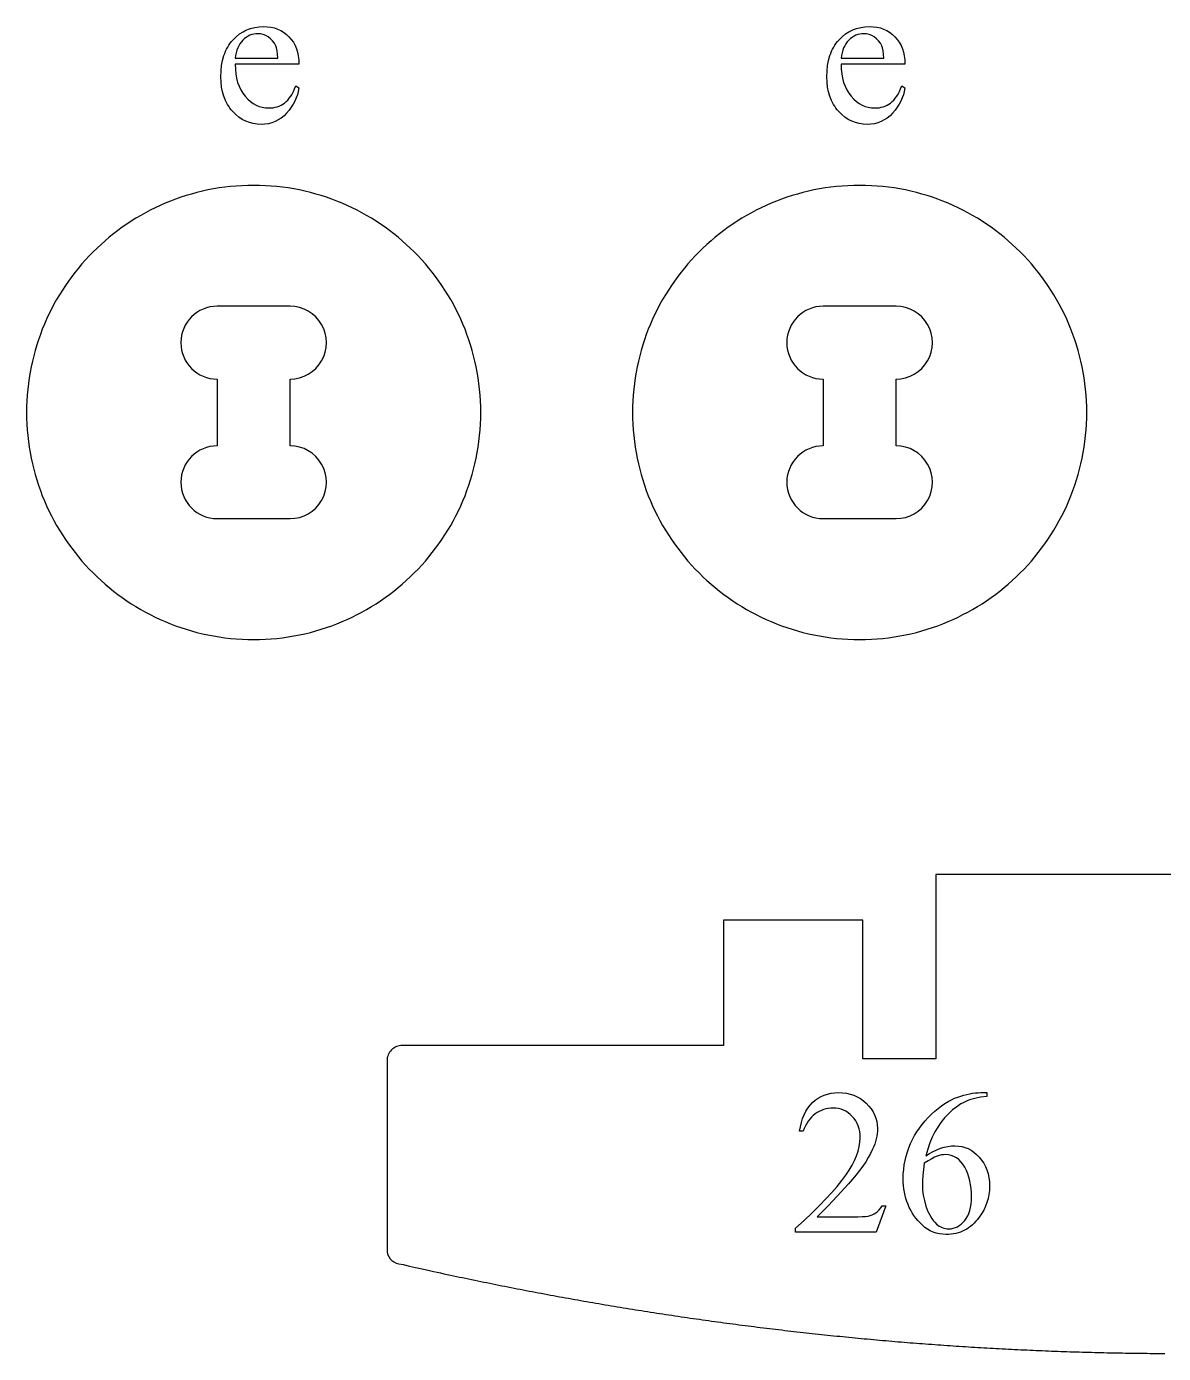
# Model space of a CAD drawing. Extents: x -27 to 581, y 232 to 579.
# Drawn here: x 373.4 to 421.3, y 523.5 to 579.5 of the extents above; entities that cross this region are included whole.
import ezdxf

# ---------------------------------------------------------------- set-up
doc = ezdxf.new("R2010")
doc.units = 0
doc.header["$MEASUREMENT"] = 0
doc.layers.get('0').update_dxf_attribs({"linetype": 'CONTINUOUS'})

msp = doc.modelspace()

# ---------------------------------------------------------------- linework, layer by layer
at = {"color": 5, "ltscale": 0.076801}
for p, q in [((384.499146, 567.690369), (381.427124, 567.690369)), ((381.427124, 558.730347), (384.499146, 558.730347))]:
    msp.add_line(p, q, dxfattribs=at)
at = {"color": 5, "ltscale": 0.0768}
for p, q in [((410.057465, 567.690369), (406.985474, 567.690369)), ((406.985474, 558.730347), (410.057465, 558.730347))]:
    msp.add_line(p, q, dxfattribs=at)
at = {"color": 5, "ltscale": 0.070399}
for p, q in [((381.427124, 564.618347), (381.427124, 561.802368)), ((384.499146, 561.802368), (384.499146, 564.618347)), ((406.985474, 564.618347), (406.985474, 561.802368)), ((410.057465, 561.802368), (410.057465, 564.618347))]:
    msp.add_line(p, q, dxfattribs=at)
at = {"color": 1}
msp.add_line((432.822083, 543.715698), (411.73468, 543.715698), dxfattribs=at)
at = {"color": 1, "ltscale": 0.194348}
msp.add_line((411.73468, 543.715698), (411.73468, 535.941772), dxfattribs=at)
at = {"color": 1, "ltscale": 0.147057}
msp.add_line((408.662689, 541.795715), (402.780426, 541.795715), dxfattribs=at)
at = {"color": 1, "ltscale": 0.132213}
msp.add_line((402.780426, 541.795715), (402.780426, 536.507202), dxfattribs=at)
at = {"color": 1, "ltscale": 0.146349}
msp.add_line((408.662689, 535.941772), (408.662689, 541.795715), dxfattribs=at)
at = {"color": 1, "ltscale": 0.338807}
msp.add_line((402.780426, 536.507202), (389.228149, 536.507202), dxfattribs=at)
at = {"color": 1, "ltscale": 0.198723}
msp.add_line((388.588135, 535.867188), (388.588135, 527.918274), dxfattribs=at)
at = {"color": 1, "ltscale": 0.0768}
msp.add_line((411.73468, 535.941772), (408.662689, 535.941772), dxfattribs=at)
at = {"color": 1, "ltscale": 0.004496}
msp.add_line((389.087982, 527.30127), (389.263367, 527.261475), dxfattribs=at)
at = {"color": 1, "ltscale": 0.007137}
msp.add_line((389.263367, 527.261475), (389.541809, 527.198486), dxfattribs=at)
at = {"color": 1, "ltscale": 0.006294}
msp.add_line((389.541809, 527.198486), (389.787445, 527.143311), dxfattribs=at)
at = {"color": 1, "ltscale": 0.00558}
msp.add_line((389.787445, 527.143311), (390.00528, 527.094666), dxfattribs=at)
at = {"color": 1, "ltscale": 0.004992}
msp.add_line((390.00528, 527.094666), (390.200226, 527.051392), dxfattribs=at)
at = {"color": 1, "ltscale": 0.004533}
msp.add_line((390.200226, 527.051392), (390.377289, 527.012329), dxfattribs=at)
at = {"color": 1, "ltscale": 0.0042}
msp.add_line((390.377289, 527.012329), (390.541412, 526.976379), dxfattribs=at)
at = {"color": 1, "ltscale": 0.00398}
msp.add_line((390.541412, 526.976379), (390.69693, 526.942383), dxfattribs=at)
at = {"color": 1, "ltscale": 0.003801}
msp.add_line((390.69693, 526.942383), (390.84549, 526.910095), dxfattribs=at)
at = {"color": 1, "ltscale": 0.003648}
msp.add_line((390.84549, 526.910095), (390.988098, 526.879211), dxfattribs=at)
at = {"color": 1, "ltscale": 0.00352}
msp.add_line((390.988098, 526.879211), (391.125732, 526.849487), dxfattribs=at)
at = {"color": 1, "ltscale": 0.003417}
msp.add_line((391.125732, 526.849487), (391.259399, 526.820862), dxfattribs=at)
at = {"color": 1, "ltscale": 0.003341}
msp.add_line((391.259399, 526.820862), (391.390076, 526.792908), dxfattribs=at)
at = {"color": 1, "ltscale": 0.00329}
msp.add_line((391.390076, 526.792908), (391.518799, 526.765564), dxfattribs=at)
at = {"color": 1, "ltscale": 0.003264}
msp.add_line((391.518799, 526.765564), (391.646515, 526.738525), dxfattribs=at)
at = {"color": 1, "ltscale": 0.003259}
for p, q in [((391.646515, 526.738525), (391.774078, 526.71167)), ((391.774078, 526.71167), (391.901672, 526.684875)), ((391.901672, 526.684875), (392.029266, 526.658203))]:
    msp.add_line(p, q, dxfattribs=at)
at = {"color": 1, "ltscale": 0.003258}
for p, q in [((392.029266, 526.658203), (392.15686, 526.631653)), ((392.15686, 526.631653), (392.284485, 526.605225)), ((392.284485, 526.605225), (392.412109, 526.578857)), ((392.539734, 526.552673), (392.667389, 526.52655))]:
    msp.add_line(p, q, dxfattribs=at)
at = {"color": 1, "ltscale": 0.003257}
for p, q in [((392.412109, 526.578857), (392.539734, 526.552673)), ((392.667389, 526.52655), (392.795044, 526.500488)), ((392.795044, 526.500488), (392.922729, 526.474609))]:
    msp.add_line(p, q, dxfattribs=at)
at = {"color": 1, "ltscale": 0.003256}
for p, q in [((392.922729, 526.474609), (393.050415, 526.448853)), ((393.050415, 526.448853), (393.178101, 526.423157)), ((393.178101, 526.423157), (393.305817, 526.397583)), ((393.305817, 526.397583), (393.433533, 526.372131)), ((393.433533, 526.372131), (393.561279, 526.346802)), ((393.688995, 526.321533), (393.816772, 526.296387)), ((419.866669, 523.52948), (419.996887, 523.527527)), ((420.127075, 523.525696), (420.257294, 523.523926)), ((420.257294, 523.523926), (420.387543, 523.522339)), ((420.387543, 523.522339), (420.517792, 523.520874))]:
    msp.add_line(p, q, dxfattribs=at)
at = {"color": 1, "ltscale": 0.003255}
for p, q in [((393.561279, 526.346802), (393.688995, 526.321533)), ((393.944519, 526.271362), (394.072296, 526.24646)), ((394.072296, 526.24646), (394.200104, 526.22168)), ((394.327881, 526.19696), (394.455719, 526.172363)), ((419.346008, 523.538513), (419.476166, 523.536072)), ((419.736481, 523.531555), (419.866669, 523.52948)), ((419.996887, 523.527527), (420.127075, 523.525696))]:
    msp.add_line(p, q, dxfattribs=at)
at = {"color": 1, "ltscale": 0.003254}
for p, q in [((393.816772, 526.296387), (393.944519, 526.271362)), ((394.200104, 526.22168), (394.327881, 526.19696)), ((419.085754, 523.543762), (419.215881, 523.541077)), ((419.215881, 523.541077), (419.346008, 523.538513)), ((419.476166, 523.536072), (419.606323, 523.533752)), ((419.606323, 523.533752), (419.736481, 523.531555)), ((420.517792, 523.520874), (420.647949, 523.51947))]:
    msp.add_line(p, q, dxfattribs=at)
at = {"color": 1, "ltscale": 0.003253}
for p, q in [((394.455719, 526.172363), (394.583527, 526.147888)), ((394.583527, 526.147888), (394.711365, 526.123535)), ((394.711365, 526.123535), (394.839203, 526.099243)), ((394.839203, 526.099243), (394.967072, 526.075134)), ((394.967072, 526.075134), (395.09494, 526.051086)), ((418.435333, 523.558838), (418.565399, 523.555603)), ((418.565399, 523.555603), (418.695465, 523.55249)), ((418.695465, 523.55249), (418.825562, 523.549438)), ((418.825562, 523.549438), (418.955658, 523.546509)), ((418.955658, 523.546509), (419.085754, 523.543762))]:
    msp.add_line(p, q, dxfattribs=at)
at = {"color": 1, "ltscale": 0.003252}
for p, q in [((395.09494, 526.051086), (395.222809, 526.027161)), ((395.222809, 526.027161), (395.350708, 526.003357)), ((395.350708, 526.003357), (395.478607, 525.979675)), ((395.478607, 525.979675), (395.606537, 525.956055)), ((417.785217, 523.576965), (417.915222, 523.57312)), ((418.045227, 523.569336), (418.175262, 523.565735)), ((418.175262, 523.565735), (418.305298, 523.562256)), ((418.305298, 523.562256), (418.435333, 523.558838))]:
    msp.add_line(p, q, dxfattribs=at)
at = {"color": 1, "ltscale": 0.003251}
for p, q in [((395.606537, 525.956055), (395.734467, 525.932617)), ((395.734467, 525.932617), (395.862396, 525.90918)), ((395.862396, 525.90918), (395.990356, 525.885986)), ((395.990356, 525.885986), (396.118317, 525.862793)), ((396.118317, 525.862793), (396.246307, 525.839783)), ((396.246307, 525.839783), (396.374298, 525.816833)), ((417.395294, 523.589233), (417.525269, 523.585022)), ((417.525269, 523.585022), (417.655243, 523.580933)), ((417.655243, 523.580933), (417.785217, 523.576965)), ((417.915222, 523.57312), (418.045227, 523.569336))]:
    msp.add_line(p, q, dxfattribs=at)
at = {"color": 1, "ltscale": 0.00325}
for p, q in [((396.374298, 525.816833), (396.502289, 525.794006)), ((396.502289, 525.794006), (396.63028, 525.771301)), ((396.63028, 525.771301), (396.758301, 525.748718)), ((396.758301, 525.748718), (396.886353, 525.726196)), ((396.886353, 525.726196), (397.014404, 525.703857)), ((416.356049, 523.627075), (416.485931, 523.621948)), ((416.615784, 523.616943), (416.745697, 523.612)), ((416.87558, 523.607239), (417.005493, 523.602539)), ((417.005493, 523.602539), (417.135406, 523.597961)), ((417.135406, 523.597961), (417.26535, 523.593567)), ((417.26535, 523.593567), (417.395294, 523.589233))]:
    msp.add_line(p, q, dxfattribs=at)
at = {"color": 1, "ltscale": 0.003249}
for p, q in [((397.014404, 525.703857), (397.142456, 525.68158)), ((397.142456, 525.68158), (397.270508, 525.659424)), ((397.270508, 525.659424), (397.39859, 525.63739)), ((397.39859, 525.63739), (397.526703, 525.615479)), ((397.654785, 525.593628), (397.782898, 525.571899)), ((397.782898, 525.571899), (397.911041, 525.550293)), ((415.836731, 523.648865), (415.966553, 523.64325)), ((416.226196, 523.632385), (416.356049, 523.627075)), ((416.485931, 523.621948), (416.615784, 523.616943)), ((416.745697, 523.612), (416.87558, 523.607239))]:
    msp.add_line(p, q, dxfattribs=at)
at = {"color": 1, "ltscale": 0.003248}
for p, q in [((397.526703, 525.615479), (397.654785, 525.593628)), ((397.911041, 525.550293), (398.039185, 525.528809)), ((398.039185, 525.528809), (398.167328, 525.507446)), ((398.295471, 525.486206), (398.423645, 525.465027)), ((398.423645, 525.465027), (398.551849, 525.44397)), ((398.551849, 525.44397), (398.680054, 525.423035)), ((415.187866, 523.678711), (415.317627, 523.672485)), ((415.317627, 523.672485), (415.447388, 523.666382)), ((415.577148, 523.660461), (415.70694, 523.654602)), ((415.70694, 523.654602), (415.836731, 523.648865)), ((415.966553, 523.64325), (416.096375, 523.637756)), ((416.096375, 523.637756), (416.226196, 523.632385))]:
    msp.add_line(p, q, dxfattribs=at)
at = {"color": 1, "ltscale": 0.003247}
for p, q in [((398.167328, 525.507446), (398.295471, 525.486206)), ((398.680054, 525.423035), (398.808258, 525.402222)), ((398.808258, 525.402222), (398.936462, 525.381531)), ((398.936462, 525.381531), (399.064697, 525.360962)), ((399.064697, 525.360962), (399.192963, 525.340454)), ((399.449463, 525.299805), (399.577759, 525.279663)), ((414.150299, 523.732544), (414.279968, 523.725403)), ((414.409607, 523.718384), (414.539307, 523.711487)), ((414.668976, 523.704651), (414.798676, 523.697998)), ((414.798676, 523.697998), (414.928406, 523.691467)), ((414.928406, 523.691467), (415.058136, 523.684998)), ((415.058136, 523.684998), (415.187866, 523.678711)), ((415.447388, 523.666382), (415.577148, 523.660461))]:
    msp.add_line(p, q, dxfattribs=at)
at = {"color": 1, "ltscale": 0.003246}
for p, q in [((399.192963, 525.340454), (399.321198, 525.320068)), ((399.321198, 525.320068), (399.449463, 525.299805)), ((399.577759, 525.279663), (399.706055, 525.259583)), ((399.706055, 525.259583), (399.834351, 525.239685)), ((399.834351, 525.239685), (399.962677, 525.219849)), ((399.962677, 525.219849), (400.091003, 525.200134)), ((400.21933, 525.180542), (400.347687, 525.161072)), ((400.732788, 525.103333), (400.861206, 525.08429)), ((413.243073, 523.785767), (413.37265, 523.777771)), ((413.502228, 523.769958), (413.631836, 523.762207)), ((413.761414, 523.754639), (413.891052, 523.747131)), ((414.02066, 523.739746), (414.150299, 523.732544)), ((414.279968, 523.725403), (414.409607, 523.718384)), ((414.539307, 523.711487), (414.668976, 523.704651))]:
    msp.add_line(p, q, dxfattribs=at)
at = {"color": 1, "ltscale": 0.003245}
for p, q in [((400.091003, 525.200134), (400.21933, 525.180542)), ((400.347687, 525.161072), (400.476044, 525.141724)), ((400.476044, 525.141724), (400.604401, 525.122437)), ((400.604401, 525.122437), (400.732788, 525.103333)), ((400.989594, 525.065369), (401.118042, 525.04657)), ((401.24646, 525.027832), (401.374908, 525.009277)), ((412.336456, 523.844666), (412.465942, 523.835876)), ((412.595428, 523.827271), (412.724945, 523.818726)), ((412.724945, 523.818726), (412.854462, 523.810303)), ((412.854462, 523.810303), (412.983978, 523.802002)), ((412.983978, 523.802002), (413.113525, 523.793823)), ((413.113525, 523.793823), (413.243073, 523.785767)), ((413.37265, 523.777771), (413.502228, 523.769958)), ((413.631836, 523.762207), (413.761414, 523.754639)), ((413.891052, 523.747131), (414.02066, 523.739746))]:
    msp.add_line(p, q, dxfattribs=at)
at = {"color": 1, "ltscale": 0.003244}
for p, q in [((400.861206, 525.08429), (400.989594, 525.065369)), ((401.118042, 525.04657), (401.24646, 525.027832)), ((401.374908, 525.009277), (401.503357, 524.990784)), ((401.503357, 524.990784), (401.631836, 524.972473)), ((401.631836, 524.972473), (401.760315, 524.954224)), ((401.760315, 524.954224), (401.888794, 524.936035)), ((401.888794, 524.936035), (402.017303, 524.91803)), ((402.017303, 524.91803), (402.145813, 524.900146)), ((402.145813, 524.900146), (402.274353, 524.882324)), ((402.274353, 524.882324), (402.402893, 524.864624)), ((402.531433, 524.847107), (402.660004, 524.829651)), ((402.660004, 524.829651), (402.788574, 524.812256)), ((402.788574, 524.812256), (402.917175, 524.795044)), ((411.042328, 523.93866), (411.171692, 523.928772)), ((411.301056, 523.918945), (411.43045, 523.909241)), ((411.43045, 523.909241), (411.559845, 523.899658)), ((411.68924, 523.890198), (411.818665, 523.880859)), ((411.818665, 523.880859), (411.94809, 523.871643)), ((411.94809, 523.871643), (412.077545, 523.862549)), ((412.077545, 523.862549), (412.207001, 523.853516)), ((412.207001, 523.853516), (412.336456, 523.844666)), ((412.465942, 523.835876), (412.595428, 523.827271))]:
    msp.add_line(p, q, dxfattribs=at)
at = {"color": 1, "ltscale": 0.003243}
for p, q in [((402.402893, 524.864624), (402.531433, 524.847107)), ((402.917175, 524.795044), (403.045776, 524.777954)), ((403.045776, 524.777954), (403.174377, 524.760925)), ((403.174377, 524.760925), (403.303009, 524.744019)), ((403.303009, 524.744019), (403.431641, 524.727234)), ((403.431641, 524.727234), (403.560272, 524.710571)), ((403.560272, 524.710571), (403.688934, 524.694031)), ((403.688934, 524.694031), (403.817627, 524.677612)), ((403.946289, 524.661255), (404.074982, 524.64502)), ((404.074982, 524.64502), (404.203705, 524.628906)), ((404.203705, 524.628906), (404.332428, 524.612915)), ((404.718628, 524.565674), (404.847412, 524.55011)), ((404.847412, 524.55011), (404.976196, 524.534668)), ((405.362579, 524.489136), (405.491425, 524.474121)), ((406.006836, 524.415405), (406.135742, 524.401001)), ((407.296234, 524.27655), (407.425262, 524.263306)), ((408.070465, 524.19873), (408.199554, 524.186157)), ((408.457733, 524.161377), (408.586853, 524.149109)), ((408.715973, 524.137024), (408.845123, 524.125)), ((409.103424, 524.101379), (409.232605, 524.089722)), ((409.361786, 524.078186), (409.490997, 524.066772)), ((409.490997, 524.066772), (409.620209, 524.05542)), ((409.74942, 524.04425), (409.878662, 524.033203)), ((409.878662, 524.033203), (410.007904, 524.022217)), ((410.007904, 524.022217), (410.137177, 524.011353)), ((410.137177, 524.011353), (410.266449, 524.00061)), ((410.266449, 524.00061), (410.395721, 523.990051)), ((410.395721, 523.990051), (410.525024, 523.979492)), ((410.525024, 523.979492), (410.654327, 523.969116)), ((410.654327, 523.969116), (410.783661, 523.958862)), ((410.783661, 523.958862), (410.912994, 523.94873)), ((410.912994, 523.94873), (411.042328, 523.93866)), ((411.171692, 523.928772), (411.301056, 523.918945)), ((411.559845, 523.899658), (411.68924, 523.890198))]:
    msp.add_line(p, q, dxfattribs=at)
at = {"color": 1, "ltscale": 0.003242}
for p, q in [((403.817627, 524.677612), (403.946289, 524.661255)), ((404.332428, 524.612915), (404.461151, 524.597046)), ((404.461151, 524.597046), (404.589874, 524.581299)), ((404.589874, 524.581299), (404.718628, 524.565674)), ((404.976196, 524.534668), (405.10498, 524.519409)), ((405.10498, 524.519409), (405.233765, 524.504211)), ((405.233765, 524.504211), (405.362579, 524.489136)), ((405.491425, 524.474121), (405.62027, 524.45929)), ((405.62027, 524.45929), (405.749115, 524.44458)), ((405.749115, 524.44458), (405.87796, 524.429932)), ((405.87796, 524.429932), (406.006836, 524.415405)), ((406.135742, 524.401001), (406.264618, 524.386719)), ((406.264618, 524.386719), (406.393524, 524.372559)), ((406.393524, 524.372559), (406.522461, 524.358521)), ((406.522461, 524.358521), (406.651398, 524.344543)), ((406.651398, 524.344543), (406.780334, 524.33075)), ((406.780334, 524.33075), (406.909302, 524.317017)), ((406.909302, 524.317017), (407.038269, 524.303406)), ((407.038269, 524.303406), (407.167236, 524.289917)), ((407.167236, 524.289917), (407.296234, 524.27655)), ((407.425262, 524.263306), (407.55426, 524.250122)), ((407.55426, 524.250122), (407.683289, 524.237122)), ((407.683289, 524.237122), (407.812347, 524.224243)), ((407.812347, 524.224243), (407.941406, 524.211426)), ((407.941406, 524.211426), (408.070465, 524.19873)), ((408.199554, 524.186157), (408.328644, 524.173706)), ((408.328644, 524.173706), (408.457733, 524.161377)), ((408.586853, 524.149109), (408.715973, 524.137024)), ((408.845123, 524.125), (408.974274, 524.113159)), ((408.974274, 524.113159), (409.103424, 524.101379)), ((409.232605, 524.089722), (409.361786, 524.078186)), ((409.620209, 524.05542), (409.74942, 524.04425))]:
    msp.add_line(p, q, dxfattribs=at)
at = {"color": 1, "ltscale": 0.003238}
msp.add_line((420.647949, 523.51947), (420.777466, 523.51825), dxfattribs=at)
at = {"color": 1, "ltscale": 0.003208}
msp.add_line((420.777466, 523.51825), (420.905762, 523.51709), dxfattribs=at)
at = {"color": 1, "ltscale": 0.003159}
msp.add_line((420.905762, 523.51709), (421.032135, 523.516113), dxfattribs=at)
at = {"color": 1, "ltscale": 0.003096}
msp.add_line((421.032135, 523.516113), (421.155975, 523.515198), dxfattribs=at)
at = {"color": 1, "ltscale": 0.003017}
msp.add_line((421.155975, 523.515198), (421.276672, 523.514465), dxfattribs=at)
at = {"color": 1, "ltscale": 0.002923}
msp.add_line((421.276672, 523.514465), (421.393585, 523.513794), dxfattribs=at)
at = {"color": 18}
for points in [[(382.184387, 577.905762), (382.190033, 577.694946), (382.209076, 577.49585), (382.241516, 577.308411), (382.287384, 577.13269), (382.346649, 576.968567), (382.419342, 576.816162), (382.505432, 576.675476), (382.604919, 576.546448), (382.71344, 576.430969), (382.826599, 576.330872), (382.944397, 576.246216), (383.066864, 576.17688), (383.19397, 576.123047), (383.325714, 576.084534), (383.462097, 576.061401), (383.603149, 576.053711), (383.697144, 576.057007), (383.788055, 576.066895), (383.875824, 576.083252), (383.96048, 576.106262), (384.042023, 576.135864), (384.120453, 576.171997), (384.19574, 576.214722), (384.267914, 576.263977), (384.337097, 576.321228), (384.403442, 576.387817), (384.466949, 576.463806), (384.527557, 576.549133), (384.585327, 576.643799), (384.640259, 576.747803), (384.692322, 576.861206), (384.741547, 576.984009), (384.87323, 576.899048), (384.845612, 576.755188), (384.807404, 576.614563), (384.758545, 576.477173), (384.699066, 576.343079), (384.628967, 576.21228), (384.548279, 576.084656), (384.45694, 575.960327), (384.355011, 575.839233), (384.244354, 575.727173), (384.126953, 575.630127), (384.002777, 575.547974), (383.871826, 575.480835), (383.7341, 575.428528), (383.5896, 575.391174), (383.438354, 575.368774), (383.280304, 575.361328), (383.108246, 575.369873), (382.942474, 575.395447), (382.78302, 575.43811), (382.629852, 575.497803), (382.483032, 575.574585), (382.342468, 575.668335), (382.208252, 575.779236), (382.080322, 575.907166), (382.019867, 575.976868), (381.963318, 576.0495), (381.910675, 576.125061), (381.861938, 576.203613), (381.817108, 576.285034), (381.776154, 576.369385), (381.705963, 576.546997), (381.651367, 576.736328), (381.612396, 576.937378), (381.588989, 577.150208), (381.581207, 577.374756), (381.589203, 577.617432), (381.61319, 577.846436), (381.653168, 578.061646), (381.709167, 578.263062), (381.743164, 578.358704), (381.781128, 578.450806), (381.82312, 578.539551), (381.86911, 578.624817), (381.919098, 578.706665), (381.973083, 578.785095), (382.031067, 578.860046), (382.093048, 578.93158), (382.225098, 579.0625), (382.365295, 579.175964), (382.513672, 579.271973), (382.590942, 579.313477), (382.670227, 579.350525), (382.751556, 579.38324), (382.83493, 579.411621), (383.007782, 579.455261), (383.188812, 579.481445), (383.378021, 579.490173), (383.537903, 579.483459), (383.690491, 579.463257), (383.835785, 579.429565), (383.973755, 579.382385), (384.104431, 579.321777), (384.227844, 579.247681), (384.343903, 579.160095), (384.452698, 579.059021), (384.55127, 578.946716), (384.636688, 578.825256), (384.708954, 578.694763), (384.768097, 578.555115), (384.814087, 578.406433), (384.846954, 578.248657), (384.866669, 578.081726), (384.87323, 577.905762)], [(407.742737, 577.905762), (407.748352, 577.694946), (407.767426, 577.49585), (407.799866, 577.308411), (407.845734, 577.13269), (407.904999, 576.968567), (407.977692, 576.816162), (408.063751, 576.675476), (408.163269, 576.546448), (408.27179, 576.430969), (408.384949, 576.330872), (408.502747, 576.246216), (408.625214, 576.17688), (408.752319, 576.123047), (408.884064, 576.084534), (409.020447, 576.061401), (409.161499, 576.053711), (409.255493, 576.057007), (409.346405, 576.066895), (409.434174, 576.083252), (409.518829, 576.106262), (409.600372, 576.135864), (409.678802, 576.171997), (409.754089, 576.214722), (409.826263, 576.263977), (409.895447, 576.321228), (409.961792, 576.387817), (410.025269, 576.463806), (410.085907, 576.549133), (410.143677, 576.643799), (410.198608, 576.747803), (410.250671, 576.861206), (410.299896, 576.984009), (410.43158, 576.899048), (410.403961, 576.755188), (410.365723, 576.614563), (410.316895, 576.477173), (410.257416, 576.343079), (410.187317, 576.21228), (410.106628, 576.084656), (410.015289, 575.960327), (409.91333, 575.839233), (409.802704, 575.727173), (409.685303, 575.630127), (409.561096, 575.547974), (409.430145, 575.480835), (409.29245, 575.428528), (409.147949, 575.391174), (408.996674, 575.368774), (408.838654, 575.361328), (408.666595, 575.369873), (408.500824, 575.395447), (408.34137, 575.43811), (408.188202, 575.497803), (408.041351, 575.574585), (407.900818, 575.668335), (407.766571, 575.779236), (407.638641, 575.907166), (407.578217, 575.976868), (407.521667, 576.0495), (407.469025, 576.125061), (407.420288, 576.203613), (407.375458, 576.285034), (407.334503, 576.369385), (407.264313, 576.546997), (407.209717, 576.736328), (407.170746, 576.937378), (407.147339, 577.150208), (407.139526, 577.374756), (407.147552, 577.617432), (407.171539, 577.846436), (407.211517, 578.061646), (407.267517, 578.263062), (407.301483, 578.358704), (407.339478, 578.450806), (407.38147, 578.539551), (407.42746, 578.624817), (407.477448, 578.706665), (407.531433, 578.785095), (407.589417, 578.860046), (407.651398, 578.93158), (407.783447, 579.0625), (407.923645, 579.175964), (408.072021, 579.271973), (408.149292, 579.313477), (408.228577, 579.350525), (408.309906, 579.38324), (408.39328, 579.411621), (408.566132, 579.455261), (408.747162, 579.481445), (408.93634, 579.490173), (409.096252, 579.483459), (409.24884, 579.463257), (409.394135, 579.429565), (409.532104, 579.382385), (409.662781, 579.321777), (409.786163, 579.247681), (409.902252, 579.160095), (410.011047, 579.059021), (410.109619, 578.946716), (410.195038, 578.825256), (410.267303, 578.694763), (410.326447, 578.555115), (410.372437, 578.406433), (410.405304, 578.248657), (410.425018, 578.081726), (410.43158, 577.905762)], [(382.184387, 578.1521), (383.985443, 578.1521), (383.971893, 578.325195), (383.952515, 578.470703), (383.927307, 578.588623), (383.89624, 578.678833), (383.836639, 578.791382), (383.764038, 578.891235), (383.678406, 578.978333), (383.579773, 579.052673), (383.47345, 579.112122), (383.364746, 579.154602), (383.253632, 579.180054), (383.140137, 579.188599), (383.053162, 579.184326), (382.968506, 579.171448), (382.886169, 579.150024), (382.806152, 579.120117), (382.728455, 579.081543), (382.653107, 579.034485), (382.580048, 578.978821), (382.509338, 578.914612), (382.44339, 578.842773), (382.384705, 578.764221), (382.333221, 578.678955), (382.288971, 578.586975), (382.251984, 578.488342), (382.222198, 578.382935), (382.199677, 578.270874)], [(407.742737, 578.1521), (409.543793, 578.1521), (409.530243, 578.325195), (409.510864, 578.470703), (409.485657, 578.588623), (409.45459, 578.678833), (409.394989, 578.791382), (409.322357, 578.891235), (409.236755, 578.978333), (409.138123, 579.052673), (409.031799, 579.112122), (408.923065, 579.154602), (408.811981, 579.180054), (408.698486, 579.188599), (408.611511, 579.184326), (408.526855, 579.171448), (408.444519, 579.150024), (408.364502, 579.120117), (408.286804, 579.081543), (408.211456, 579.034485), (408.138397, 578.978821), (408.067688, 578.914612), (408.00174, 578.842773), (407.943024, 578.764221), (407.891571, 578.678955), (407.847321, 578.586975), (407.810333, 578.488342), (407.780548, 578.382935), (407.758026, 578.270874)], [(409.624207, 529.745483), (409.220673, 528.636841), (405.822449, 528.636841), (405.822449, 528.793945), (406.183441, 529.128052), (406.516693, 529.446533), (406.822205, 529.749329), (407.099945, 530.036438), (407.349976, 530.307922), (407.572266, 530.563721), (407.766785, 530.803833), (407.933594, 531.02832), (408.076935, 531.242615), (408.201202, 531.452271), (408.306335, 531.657349), (408.392334, 531.857666), (408.459259, 532.053406), (408.50705, 532.244507), (408.535706, 532.430908), (408.545258, 532.612732), (408.540009, 532.746704), (408.524292, 532.874512), (408.498077, 532.996216), (408.461365, 533.111816), (408.414185, 533.221375), (408.356506, 533.324768), (408.28833, 533.422058), (408.209686, 533.513245), (408.123749, 533.595886), (408.033661, 533.66748), (407.939484, 533.728088), (407.841187, 533.77771), (407.73877, 533.816284), (407.632263, 533.843811), (407.521606, 533.860352), (407.40686, 533.865845), (407.302032, 533.861938), (407.199921, 533.850281), (407.100525, 533.830872), (407.003845, 533.803711), (406.909912, 533.768799), (406.818665, 533.726074), (406.730164, 533.675598), (406.644379, 533.61731), (406.562714, 533.551575), (406.486542, 533.478638), (406.415894, 533.398438), (406.350739, 533.310974), (406.291107, 533.216309), (406.237, 533.11438), (406.188385, 533.005249), (406.145264, 532.888855), (405.988098, 532.888855), (406.019867, 533.07959), (406.062042, 533.258911), (406.114624, 533.42688), (406.177643, 533.583374), (406.251099, 533.728455), (406.334961, 533.862122), (406.42923, 533.984375), (406.533936, 534.095215), (406.647278, 534.193787), (406.767426, 534.279175), (406.89444, 534.35144), (407.02829, 534.410645), (407.168945, 534.456604), (407.316467, 534.489441), (407.470795, 534.509155), (407.631989, 534.515747), (407.803589, 534.508728), (407.967957, 534.48761), (408.125092, 534.452393), (408.274994, 534.403198), (408.417664, 534.339844), (408.553101, 534.262451), (408.681305, 534.171021), (408.802246, 534.065491), (408.912262, 533.950378), (409.007599, 533.830261), (409.088287, 533.705078), (409.154297, 533.574829), (409.205627, 533.439575), (409.24231, 533.299316), (409.264313, 533.153931), (409.271637, 533.00354), (409.268463, 532.894165), (409.258881, 532.78479), (409.24295, 532.675415), (409.220673, 532.56604), (409.191986, 532.456604), (409.156952, 532.347229), (409.11554, 532.237854), (409.067749, 532.128479), (408.983063, 531.9552), (408.886139, 531.779358), (408.777039, 531.601013), (408.655701, 531.420166), (408.522156, 531.236816), (408.376404, 531.050903), (408.218445, 530.862427), (408.048279, 530.671509), (407.569061, 530.151123), (407.189148, 529.745483), (406.908539, 529.454468), (406.727203, 529.278198), (408.230927, 529.278198), (408.443176, 529.280334), (408.621185, 529.286743), (408.764954, 529.297363), (408.874481, 529.312195), (408.9646, 529.333557), (409.050232, 529.363708), (409.131317, 529.402588), (409.207916, 529.450256), (409.279877, 529.507751), (409.347046, 529.576111), (409.409424, 529.655334), (409.467041, 529.745483)], [(413.884735, 534.515747), (413.884735, 534.358582), (413.617249, 534.323914), (413.375519, 534.275208), (413.264313, 534.245605), (413.159546, 534.212402), (413.061218, 534.175781), (412.96933, 534.135559), (412.880798, 534.090881), (412.792511, 534.040649), (412.61676, 533.923706), (412.442078, 533.784729), (412.268463, 533.623718), (412.102783, 533.446777), (411.951996, 533.26001), (411.816071, 533.063416), (411.695007, 532.856995), (411.586029, 532.635681), (411.486328, 532.394531), (411.395935, 532.133423), (411.314819, 531.852417), (411.467804, 531.950928), (411.620941, 532.036377), (411.77417, 532.108643), (411.927582, 532.167786), (412.081085, 532.213745), (412.234741, 532.246643), (412.388519, 532.266357), (412.542419, 532.272888), (412.687592, 532.265503), (412.82782, 532.243164), (412.963165, 532.205994), (413.093597, 532.153992), (413.219086, 532.087036), (413.339691, 532.00531), (413.455383, 531.908691), (413.566162, 531.79718), (413.667694, 531.67395), (413.755707, 531.542297), (413.83017, 531.4021), (413.891113, 531.253418), (413.938507, 531.096252), (413.972351, 530.930603), (413.992645, 530.75647), (413.99942, 530.573792), (413.992584, 530.395264), (413.972076, 530.220703), (413.937897, 530.05011), (413.890045, 529.883545), (413.828522, 529.720947), (413.753326, 529.562256), (413.664459, 529.407654), (413.56189, 529.256958), (413.49472, 529.169556), (413.424927, 529.087769), (413.352448, 529.011597), (413.277313, 528.94104), (413.199524, 528.87616), (413.11908, 528.816956), (413.03598, 528.763306), (412.950226, 528.715393), (412.861816, 528.673096), (412.770752, 528.636414), (412.677032, 528.605347), (412.580658, 528.579956), (412.481628, 528.560242), (412.379944, 528.546143), (412.275635, 528.537659), (412.16864, 528.534851), (412.023804, 528.540955), (411.884552, 528.559265), (411.750885, 528.589844), (411.622803, 528.632568), (411.500275, 528.6875), (411.383331, 528.7547), (411.271942, 528.834045), (411.166138, 528.925659), (411.06842, 529.022461), (410.97699, 529.122803), (410.891876, 529.226624), (410.813049, 529.333984), (410.74054, 529.444824), (410.674347, 529.559204), (410.614441, 529.677124), (410.560852, 529.798584), (410.51355, 529.923523), (410.472565, 530.052002), (410.437897, 530.18396), (410.409515, 530.319458), (410.387451, 530.458496), (410.371674, 530.601013), (410.362213, 530.74707), (410.35907, 530.896606), (410.363922, 531.088684), (410.378448, 531.278381), (410.402679, 531.465698), (410.436584, 531.650635), (410.480194, 531.83313), (410.533508, 532.013245), (410.596497, 532.19104), (410.669159, 532.366333), (410.750824, 532.538086), (410.84079, 532.704834), (410.939056, 532.866699), (411.045624, 533.023682), (411.160461, 533.175781), (411.28363, 533.322876), (411.41507, 533.465149), (411.55481, 533.602478), (411.697968, 533.731812), (411.839569, 533.850159), (411.979645, 533.95752), (412.118195, 534.053833), (412.255219, 534.139099), (412.390717, 534.213379), (412.524689, 534.276611), (412.657135, 534.328857), (412.787689, 534.372681), (412.915985, 534.410645), (413.042023, 534.442749), (413.165802, 534.468994), (413.287323, 534.489441), (413.406586, 534.504028), (413.523621, 534.512817), (413.638367, 534.515747)], [(411.242615, 531.542297), (411.209167, 531.269348), (411.185272, 531.024048), (411.170929, 530.806396), (411.166138, 530.616272), (411.175568, 530.40802), (411.203857, 530.190979), (411.250977, 529.965149), (411.316956, 529.730591), (411.356934, 529.614258), (411.40152, 529.504028), (411.450653, 529.399963), (411.504395, 529.302124), (411.562683, 529.210449), (411.62558, 529.124878), (411.693054, 529.045532), (411.765076, 528.972412), (411.820709, 528.925598), (411.879242, 528.88501), (411.940704, 528.850708), (412.005096, 528.822632), (412.072388, 528.800781), (412.142609, 528.785217), (412.215759, 528.775879), (412.291809, 528.772705), (412.382965, 528.778198), (412.47168, 528.794495), (412.557922, 528.821716), (412.641724, 528.859802), (412.723053, 528.908813), (412.801941, 528.968628), (412.878387, 529.039429), (412.952332, 529.121033), (413.020538, 529.212769), (413.079651, 529.313782), (413.129669, 529.424072), (413.170563, 529.543701), (413.202393, 529.672607), (413.225128, 529.810791), (413.23877, 529.958252), (413.243317, 530.115051), (413.2388, 530.293579), (413.225281, 530.466003), (413.202698, 530.632324), (413.171112, 530.792542), (413.130493, 530.946655), (413.080841, 531.094666), (413.022156, 531.236572), (412.954468, 531.372375), (412.878479, 531.496826), (412.794922, 531.604675), (412.703796, 531.695923), (412.605103, 531.77063), (412.49884, 531.828674), (412.38501, 531.870178), (412.263611, 531.89502), (412.134644, 531.90332), (412.05249, 531.899109), (411.967377, 531.886353), (411.879395, 531.865112), (411.788452, 531.835388), (411.685059, 531.791565), (411.559601, 531.728149), (411.41214, 531.64502)]]:
    msp.add_lwpolyline(points, close=True, dxfattribs=at)
at = {"color": 1}
for points in [[(392.542297, 563.209717), (392.539185, 563.456787), (392.529816, 563.702271), (392.514343, 563.946167), (392.492798, 564.188416), (392.465271, 564.428894), (392.431824, 564.667542), (392.392517, 564.904297), (392.347473, 565.139038), (392.296753, 565.371704), (392.240417, 565.602295), (392.178558, 565.830627), (392.111206, 566.056702), (392.038513, 566.280396), (391.96048, 566.501709), (391.877228, 566.720459), (391.788818, 566.936646), (391.695343, 567.150146), (391.596832, 567.360901), (391.493408, 567.568848), (391.385162, 567.773926), (391.272095, 567.976013), (391.154327, 568.17511), (391.031952, 568.371033), (390.905029, 568.563782), (390.773621, 568.753296), (390.637817, 568.939453), (390.497681, 569.122192), (390.353302, 569.301392), (390.204742, 569.477051), (390.052094, 569.649048), (389.895416, 569.817383), (389.734802, 569.981873), (389.570313, 570.142517), (389.402039, 570.299194), (389.230042, 570.451904), (389.054382, 570.600464), (388.875183, 570.744812), (388.692474, 570.884949), (388.506348, 571.020752), (388.316864, 571.152222), (388.124146, 571.279175), (387.928223, 571.40155), (387.729187, 571.519287), (387.5271, 571.632324), (387.322052, 571.740601), (387.114136, 571.844055), (386.903381, 571.942566), (386.689911, 572.036011), (386.473785, 572.124451), (386.255035, 572.207703), (386.033813, 572.285706), (385.81015, 572.358459), (385.584106, 572.425781), (385.355804, 572.487671), (385.125305, 572.544006), (384.892639, 572.594727), (384.657928, 572.639771), (384.421234, 572.679077), (384.182648, 572.712524), (383.94223, 572.740051), (383.700073, 572.761597), (383.456207, 572.7771), (383.210754, 572.786377), (382.963776, 572.789551), (382.716736, 572.786377), (382.471222, 572.7771), (382.227295, 572.761597), (381.985077, 572.740051), (381.744598, 572.712524), (381.505951, 572.679077), (381.269226, 572.639771), (381.034485, 572.594727), (380.801788, 572.544006), (380.571228, 572.487671), (380.342865, 572.425781), (380.116791, 572.358459), (379.893097, 572.285706), (379.671814, 572.207703), (379.453064, 572.124451), (379.236877, 572.036011), (379.023376, 571.942566), (378.812592, 571.844055), (378.604645, 571.740601), (378.399567, 571.632324), (378.197479, 571.519287), (377.998413, 571.40155), (377.80246, 571.279175), (377.609711, 571.152222), (377.420227, 571.020752), (377.23407, 570.884949), (377.051331, 570.744812), (376.872101, 570.600464), (376.696442, 570.451904), (376.524414, 570.299194), (376.35611, 570.142517), (376.19162, 569.981873), (376.030975, 569.817383), (375.874298, 569.649048), (375.721619, 569.477051), (375.573059, 569.301392), (375.42868, 569.122192), (375.288544, 568.939453), (375.15271, 568.753296), (375.021301, 568.563782), (374.894348, 568.371033), (374.771973, 568.17511), (374.654205, 567.976013), (374.541138, 567.773926), (374.432861, 567.568848), (374.329437, 567.360901), (374.230957, 567.150146), (374.137451, 566.936646), (374.049042, 566.720459), (373.96579, 566.501709), (373.887756, 566.280396), (373.815063, 566.056702), (373.747711, 565.830627), (373.685852, 565.602295), (373.629517, 565.371704), (373.578796, 565.139038), (373.533722, 564.904297), (373.494446, 564.667542), (373.460999, 564.428894), (373.433472, 564.188416), (373.411926, 563.946167), (373.396423, 563.702271), (373.387085, 563.456787), (373.383972, 563.209717), (373.387085, 562.962769), (373.396423, 562.717285), (373.411926, 562.47345), (373.433472, 562.231262), (373.460999, 561.990845), (373.494446, 561.752258), (373.533722, 561.515564), (373.578796, 561.280884), (373.629517, 561.048218), (373.685852, 560.817688), (373.747711, 560.589355), (373.815063, 560.363342), (373.887756, 560.139648), (373.96579, 559.918457), (374.049042, 559.699707), (374.137451, 559.483582), (374.230957, 559.270142), (374.329437, 559.059387), (374.432861, 558.85144), (374.541138, 558.646423), (374.654205, 558.444336), (374.771973, 558.2453), (374.894348, 558.049377), (375.021301, 557.856628), (375.15271, 557.667175), (375.288544, 557.481018), (375.42868, 557.29834), (375.573059, 557.119141), (375.721619, 556.943481), (375.874298, 556.771484), (376.030975, 556.603149), (376.19162, 556.438721), (376.35611, 556.278076), (376.524414, 556.121399), (376.696442, 555.96875), (376.872101, 555.82019), (377.051331, 555.675781), (377.23407, 555.535706), (377.420227, 555.399902), (377.609711, 555.268433), (377.80246, 555.141541), (377.998413, 555.019165), (378.197479, 554.901367), (378.399567, 554.78833), (378.604645, 554.680054), (378.812592, 554.57666), (379.023376, 554.478149), (379.236877, 554.384644), (379.453064, 554.296265), (379.671814, 554.213013), (379.893097, 554.13501), (380.116791, 554.062256), (380.342865, 553.994934), (380.571228, 553.933105), (380.801788, 553.876709), (381.034485, 553.82605), (381.269226, 553.781006), (381.505951, 553.741699), (381.744598, 553.708252), (381.985077, 553.680725), (382.227295, 553.65918), (382.471222, 553.643677), (382.716736, 553.634338), (382.963776, 553.631226), (383.210754, 553.634338), (383.456207, 553.643677), (383.700073, 553.65918), (383.94223, 553.680725), (384.182648, 553.708252), (384.421234, 553.741699), (384.657928, 553.781006), (384.892639, 553.82605), (385.125305, 553.876709), (385.355804, 553.933105), (385.584106, 553.994934), (385.81015, 554.062256), (386.033813, 554.13501), (386.255035, 554.213013), (386.473785, 554.296265), (386.689911, 554.384644), (386.903381, 554.478149), (387.114136, 554.57666), (387.322052, 554.680054), (387.5271, 554.78833), (387.729187, 554.901367), (387.928223, 555.019165), (388.124146, 555.141541), (388.316864, 555.268433), (388.506348, 555.399902), (388.692474, 555.535706), (388.875183, 555.675781), (389.054382, 555.82019), (389.230042, 555.96875), (389.402039, 556.121399), (389.570313, 556.278076), (389.734802, 556.438721), (389.895416, 556.603149), (390.052094, 556.771484), (390.204742, 556.943481), (390.353302, 557.119141), (390.497681, 557.29834), (390.637817, 557.481018), (390.773621, 557.667175), (390.905029, 557.856628), (391.031952, 558.049377), (391.154327, 558.2453), (391.272095, 558.444336), (391.385162, 558.646423), (391.493408, 558.85144), (391.596832, 559.059387), (391.695343, 559.270142), (391.788818, 559.483582), (391.877228, 559.699707), (391.96048, 559.918457), (392.038513, 560.139648), (392.111206, 560.363342), (392.178558, 560.589355), (392.240417, 560.817688), (392.296753, 561.048218), (392.347473, 561.280884), (392.392517, 561.515564), (392.431824, 561.752258), (392.465271, 561.990845), (392.492798, 562.231262), (392.514343, 562.47345), (392.529816, 562.717285), (392.539185, 562.962769)], [(418.100647, 563.209717), (418.097504, 563.456787), (418.088165, 563.702271), (418.072693, 563.946167), (418.051147, 564.188416), (418.02359, 564.428894), (417.990143, 564.667542), (417.950867, 564.904297), (417.905823, 565.139038), (417.855103, 565.371704), (417.798767, 565.602295), (417.736877, 565.830627), (417.669556, 566.056702), (417.596832, 566.280396), (417.518829, 566.501709), (417.435577, 566.720459), (417.347168, 566.936646), (417.253693, 567.150146), (417.155182, 567.360901), (417.051758, 567.568848), (416.943481, 567.773926), (416.830444, 567.976013), (416.712677, 568.17511), (416.590302, 568.371033), (416.463379, 568.563782), (416.33197, 568.753296), (416.196167, 568.939453), (416.05603, 569.122192), (415.911652, 569.301392), (415.763092, 569.477051), (415.610443, 569.649048), (415.453766, 569.817383), (415.293152, 569.981873), (415.128662, 570.142517), (414.960388, 570.299194), (414.788391, 570.451904), (414.612732, 570.600464), (414.433502, 570.744812), (414.250793, 570.884949), (414.064667, 571.020752), (413.875214, 571.152222), (413.682495, 571.279175), (413.486542, 571.40155), (413.287506, 571.519287), (413.085449, 571.632324), (412.880402, 571.740601), (412.672485, 571.844055), (412.461731, 571.942566), (412.24826, 572.036011), (412.032104, 572.124451), (411.813385, 572.207703), (411.592163, 572.285706), (411.3685, 572.358459), (411.142456, 572.425781), (410.914154, 572.487671), (410.683624, 572.544006), (410.450989, 572.594727), (410.216278, 572.639771), (409.979584, 572.679077), (409.740997, 572.712524), (409.50058, 572.740051), (409.258392, 572.761597), (409.014557, 572.7771), (408.769104, 572.786377), (408.522125, 572.789551), (408.275055, 572.786377), (408.029572, 572.7771), (407.785645, 572.761597), (407.543427, 572.740051), (407.302948, 572.712524), (407.064301, 572.679077), (406.827576, 572.639771), (406.592804, 572.594727), (406.360138, 572.544006), (406.129578, 572.487671), (405.901215, 572.425781), (405.67514, 572.358459), (405.451447, 572.285706), (405.230164, 572.207703), (405.011414, 572.124451), (404.795227, 572.036011), (404.581726, 571.942566), (404.370941, 571.844055), (404.162994, 571.740601), (403.957916, 571.632324), (403.755829, 571.519287), (403.556763, 571.40155), (403.360809, 571.279175), (403.16806, 571.152222), (402.978546, 571.020752), (402.792419, 570.884949), (402.60968, 570.744812), (402.43045, 570.600464), (402.254791, 570.451904), (402.082764, 570.299194), (401.914459, 570.142517), (401.749969, 569.981873), (401.589325, 569.817383), (401.432648, 569.649048), (401.279968, 569.477051), (401.131409, 569.301392), (400.98703, 569.122192), (400.846863, 568.939453), (400.71106, 568.753296), (400.579651, 568.563782), (400.452698, 568.371033), (400.330322, 568.17511), (400.212555, 567.976013), (400.099487, 567.773926), (399.991211, 567.568848), (399.887787, 567.360901), (399.789307, 567.150146), (399.695801, 566.936646), (399.607391, 566.720459), (399.524139, 566.501709), (399.446106, 566.280396), (399.373413, 566.056702), (399.306061, 565.830627), (399.244202, 565.602295), (399.187866, 565.371704), (399.137115, 565.139038), (399.092072, 564.904297), (399.052795, 564.667542), (399.019348, 564.428894), (398.991821, 564.188416), (398.970276, 563.946167), (398.954773, 563.702271), (398.945435, 563.456787), (398.942291, 563.209717), (398.945435, 562.962769), (398.954773, 562.717285), (398.970276, 562.47345), (398.991821, 562.231262), (399.019348, 561.990845), (399.052795, 561.752258), (399.092072, 561.515564), (399.137115, 561.280884), (399.187866, 561.048218), (399.244202, 560.817688), (399.306061, 560.589355), (399.373413, 560.363342), (399.446106, 560.139648), (399.524139, 559.918457), (399.607391, 559.699707), (399.695801, 559.483582), (399.789307, 559.270142), (399.887787, 559.059387), (399.991211, 558.85144), (400.099487, 558.646423), (400.212555, 558.444336), (400.330322, 558.2453), (400.452698, 558.049377), (400.579651, 557.856628), (400.71106, 557.667175), (400.846863, 557.481018), (400.98703, 557.29834), (401.131409, 557.119141), (401.279968, 556.943481), (401.432648, 556.771484), (401.589325, 556.603149), (401.749969, 556.438721), (401.914459, 556.278076), (402.082764, 556.121399), (402.254791, 555.96875), (402.43045, 555.82019), (402.60968, 555.675781), (402.792419, 555.535706), (402.978546, 555.399902), (403.16806, 555.268433), (403.360809, 555.141541), (403.556763, 555.019165), (403.755829, 554.901367), (403.957916, 554.78833), (404.162994, 554.680054), (404.370941, 554.57666), (404.581726, 554.478149), (404.795227, 554.384644), (405.011414, 554.296265), (405.230164, 554.213013), (405.451447, 554.13501), (405.67514, 554.062256), (405.901215, 553.994934), (406.129578, 553.933105), (406.360138, 553.876709), (406.592804, 553.82605), (406.827576, 553.781006), (407.064301, 553.741699), (407.302948, 553.708252), (407.543427, 553.680725), (407.785645, 553.65918), (408.029572, 553.643677), (408.275055, 553.634338), (408.522125, 553.631226), (408.769104, 553.634338), (409.014557, 553.643677), (409.258392, 553.65918), (409.50058, 553.680725), (409.740997, 553.708252), (409.979584, 553.741699), (410.216278, 553.781006), (410.450989, 553.82605), (410.683624, 553.876709), (410.914154, 553.933105), (411.142456, 553.994934), (411.3685, 554.062256), (411.592163, 554.13501), (411.813385, 554.213013), (412.032104, 554.296265), (412.24826, 554.384644), (412.461731, 554.478149), (412.672485, 554.57666), (412.880402, 554.680054), (413.085449, 554.78833), (413.287506, 554.901367), (413.486542, 555.019165), (413.682495, 555.141541), (413.875214, 555.268433), (414.064667, 555.399902), (414.250793, 555.535706), (414.433502, 555.675781), (414.612732, 555.82019), (414.788391, 555.96875), (414.960388, 556.121399), (415.128662, 556.278076), (415.293152, 556.438721), (415.453766, 556.603149), (415.610443, 556.771484), (415.763092, 556.943481), (415.911652, 557.119141), (416.05603, 557.29834), (416.196167, 557.481018), (416.33197, 557.667175), (416.463379, 557.856628), (416.590302, 558.049377), (416.712677, 558.2453), (416.830444, 558.444336), (416.943481, 558.646423), (417.051758, 558.85144), (417.155182, 559.059387), (417.253693, 559.270142), (417.347168, 559.483582), (417.435577, 559.699707), (417.518829, 559.918457), (417.596832, 560.139648), (417.669556, 560.363342), (417.736877, 560.589355), (417.798767, 560.817688), (417.855103, 561.048218), (417.905823, 561.280884), (417.950867, 561.515564), (417.990143, 561.752258), (418.02359, 561.990845), (418.051147, 562.231262), (418.072693, 562.47345), (418.088165, 562.717285), (418.097504, 562.962769)]]:
    msp.add_lwpolyline(points, close=True, dxfattribs=at)
at = {"color": 5}
for centre, start, end in [((381.427124, 566.154358), 90.000003, 270.000001), ((384.499146, 566.154358), 270.000001, 450.000003), ((406.985474, 566.154358), 90.000003, 270.000001), ((410.057465, 566.154358), 270.000001, 450.000003), ((381.427124, 560.266357), 90.000003, 270.000001), ((384.499146, 560.266357), 270.000001, 450.000003), ((406.985474, 560.266357), 90.000003, 270.000001), ((410.057465, 560.266357), 270.000001, 450.000003)]:
    msp.add_arc(centre, 1.536, start, end, dxfattribs=at)
at = {"color": 1}
for centre, radius, start, end in [((389.228149, 535.867188), 0.64, 90.000003, 180.000005), ((389.169769, 527.87854), 0.582986, 176.086785, 261.935842)]:
    msp.add_arc(centre, radius, start, end, dxfattribs=at)

doc.saveas('drawing.dxf')
